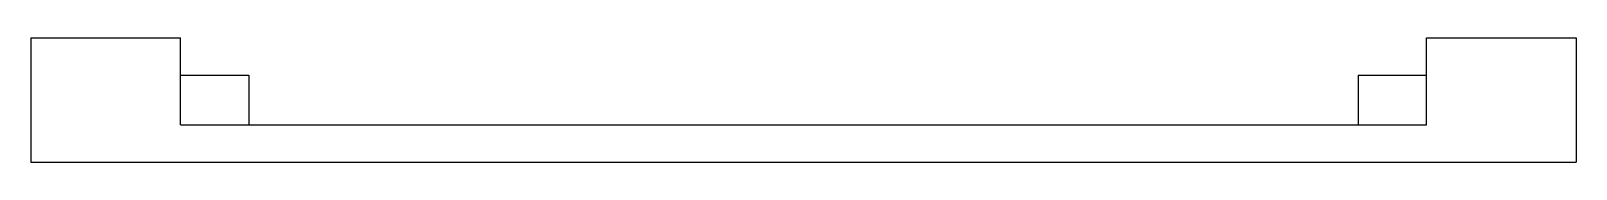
# Model space of a CAD drawing. Header units: millimetres. Extents: x -62 to 62, y 0 to 10.
import ezdxf

# ---------------------------------------------------------------- set-up
doc = ezdxf.new("R2010")
doc.units = ezdxf.units.MM

msp = doc.modelspace()

# ---------------------------------------------------------------- linework, layer by layer
at = {"color": 7, "linetype": 'Continuous', "lineweight": 25}
for p, q in [((-62, 10), (-62, 0)), ((-62, 10), (-50, 10)), ((-50, 3), (-50, 10)), ((50, 3), (50, 10)), ((50, 10), (62, 10)), ((62, 10), (62, 0)), ((-50, 7), (-44.5, 7)), ((-44.5, 7), (-44.5, 3)), ((44.5, 7), (44.5, 3)), ((44.5, 7), (50, 7)), ((-50, 3), (50, 3)), ((-62, 0), (62, 0))]:
    msp.add_line(p, q, dxfattribs=at)

doc.saveas('drawing.dxf')
